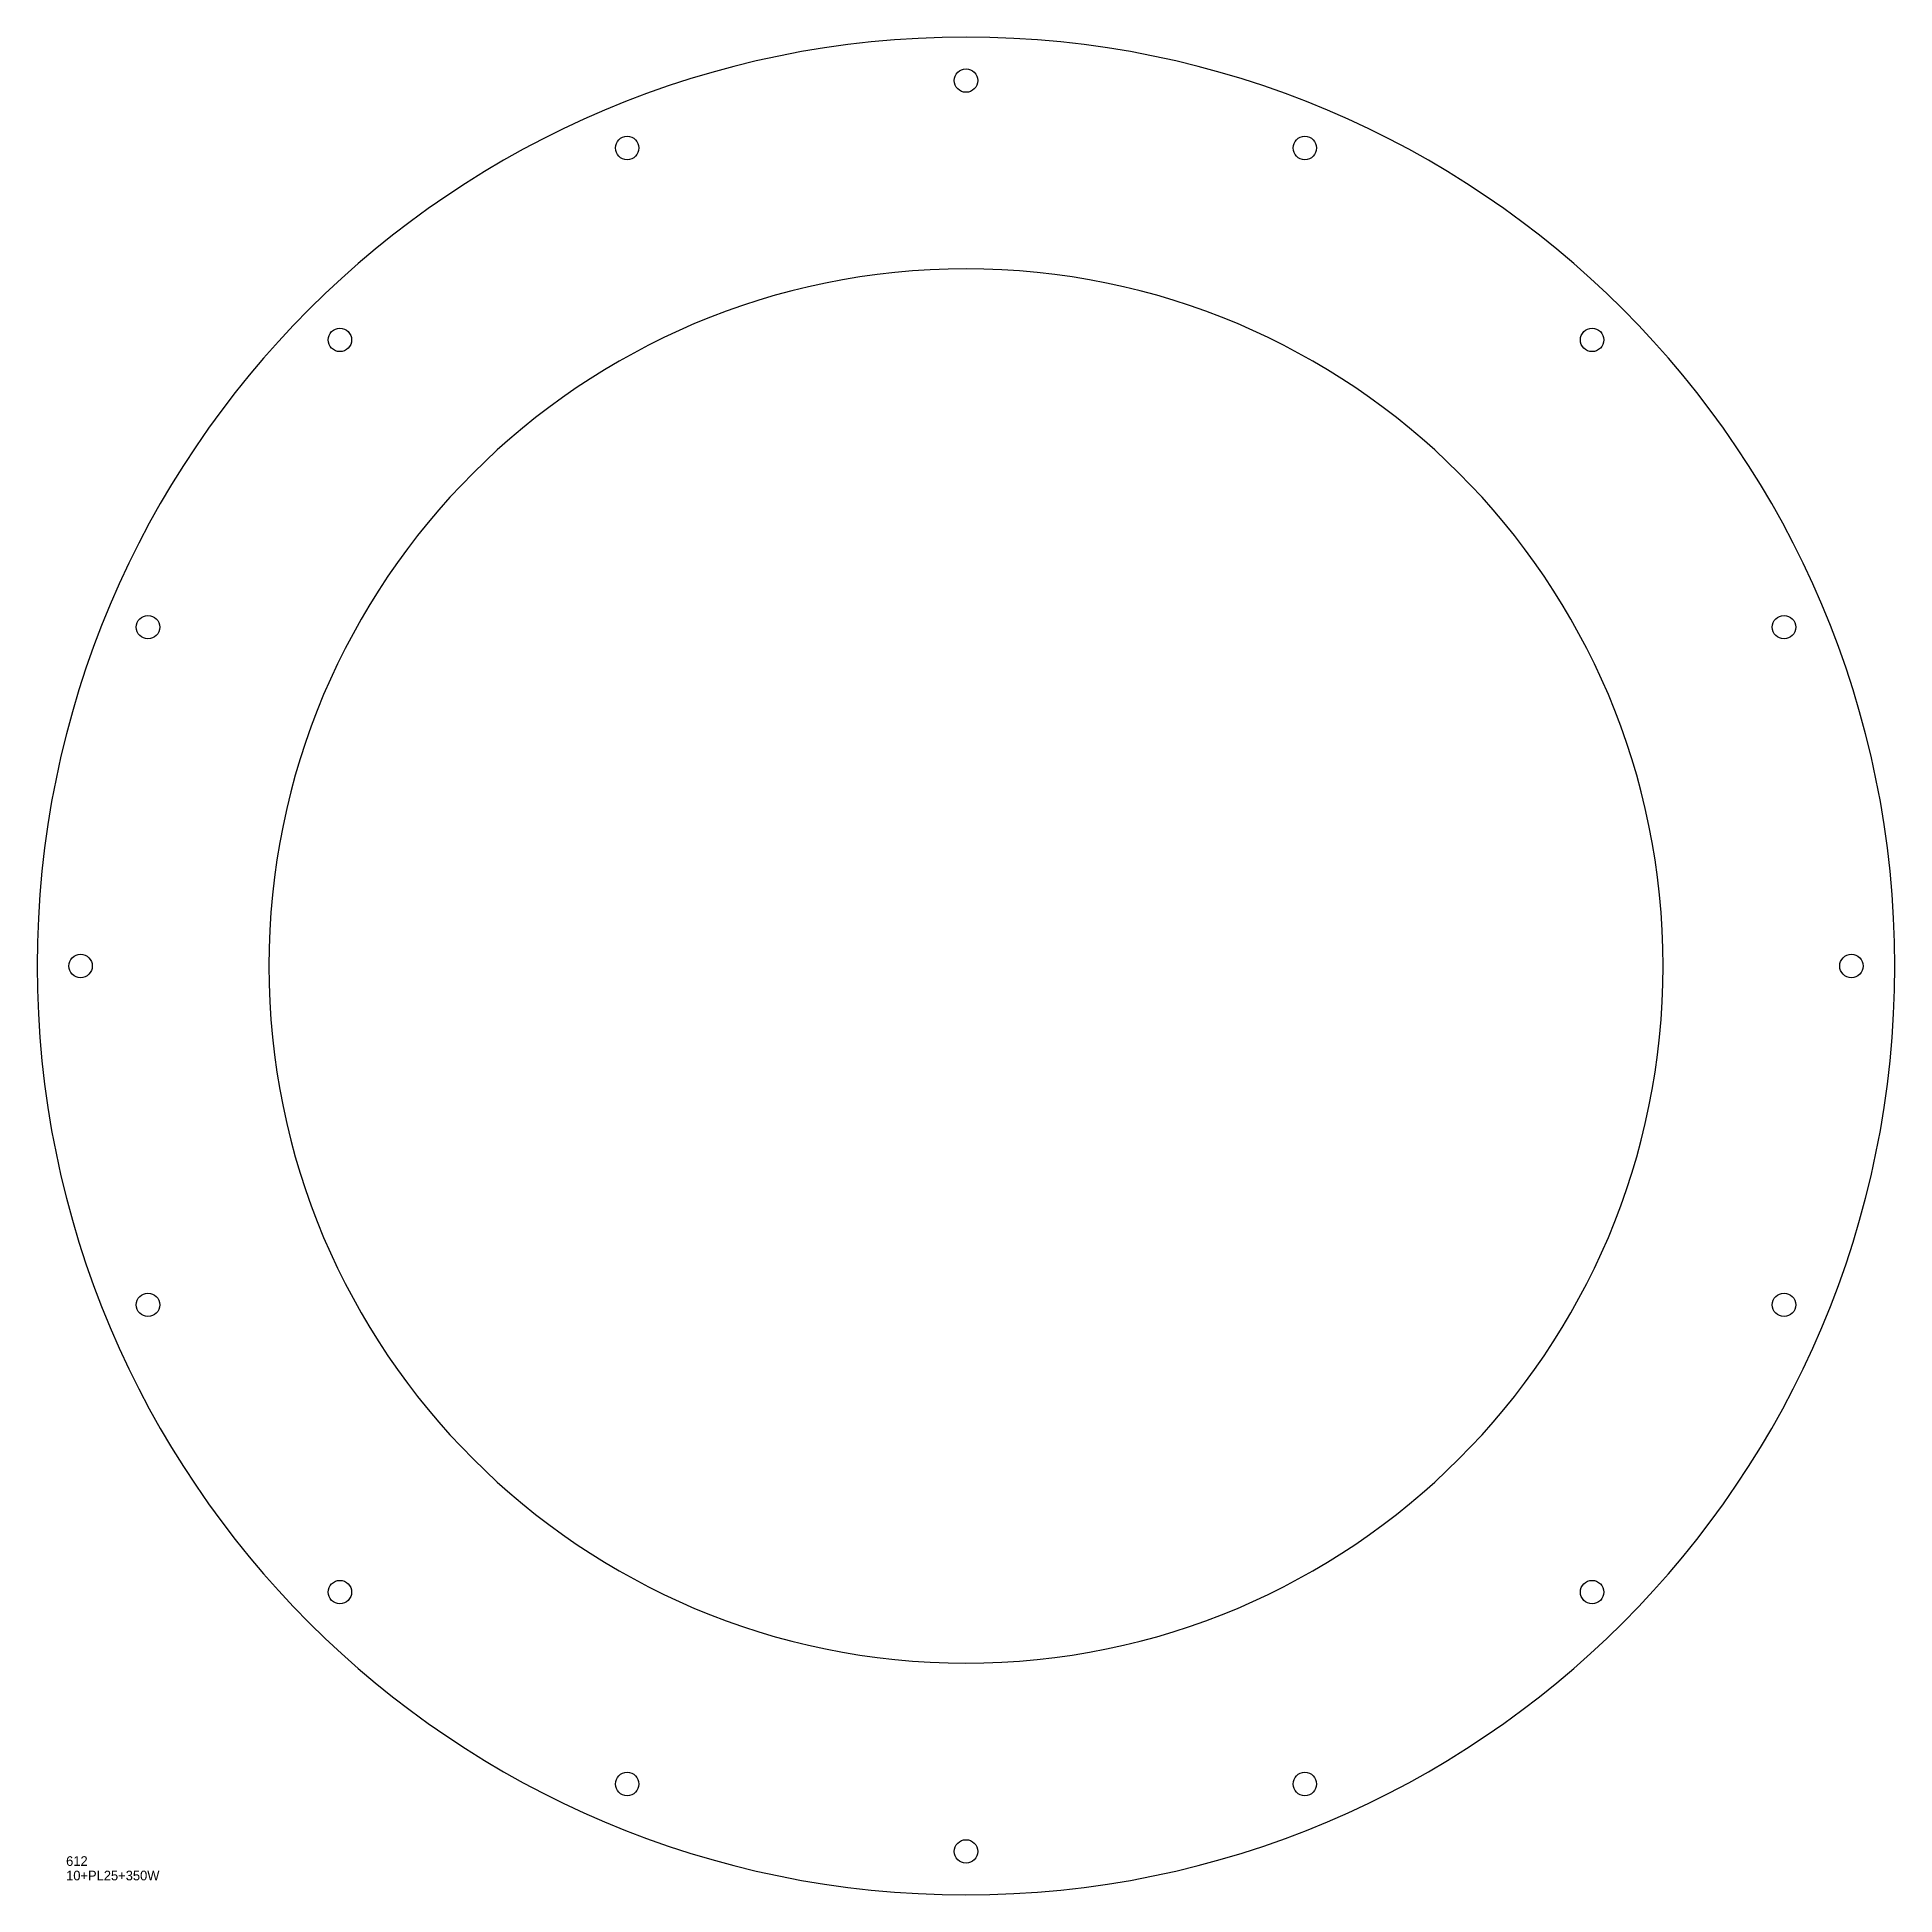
# Model space of a CAD drawing. Extents: x 0 to 1924, y 0 to 1924.
import ezdxf

# ---------------------------------------------------------------- set-up
doc = ezdxf.new("R2010")
doc.units = 0
for name, color, linetype in [('24', 7, 'CONTINUOUS'), ('CUT', 7, 'CONTINUOUS'), ('CUTOUT', 4, 'CONTINUOUS'), ('SCRIBE', 3, 'CONTINUOUS'), ('TEXT', 7, 'CONTINUOUS')]:
    doc.layers.add(name, color=color, linetype=linetype)

msp = doc.modelspace()

# ---------------------------------------------------------------- linework, layer by layer
at = {"layer": '24', "color": 7, "linetype": 'CONTINUOUS'}
for centre in [(962, 1879), (611.08, 1809.2), (1312.92, 1809.2), (313.58, 1610.42), (1610.42, 1610.42), (114.8, 1312.92), (1809.2, 1312.92), (45, 962), (1879, 962), (114.8, 611.08), (1809.2, 611.08), (313.58, 313.58), (1610.42, 313.58), (611.08, 114.8), (1312.92, 114.8), (962, 45)]:
    msp.add_circle(centre, 12.12, dxfattribs=at)
at = {"layer": 'CUT', "color": 7, "linetype": 'CONTINUOUS'}
for start, end in [(0, 180), (180, 0)]:
    msp.add_arc((962, 962), 962, start, end, dxfattribs=at)
at = {"layer": 'CUTOUT', "color": 4, "linetype": 'CONTINUOUS'}
for start, end in [(0, 180), (180, 0)]:
    msp.add_arc((962, 962), 722, start, end, dxfattribs=at)

# ---------------------------------------------------------------- texts
at = {"layer": 'SCRIBE', "color": 3}
msp.add_text('612', height=10, dxfattribs=at).set_placement((30, 30))
at = {"layer": 'TEXT', "color": 7}
msp.add_text('10+PL25+350W', height=10, dxfattribs=at).set_placement((30, 15))

doc.saveas('drawing.dxf')
